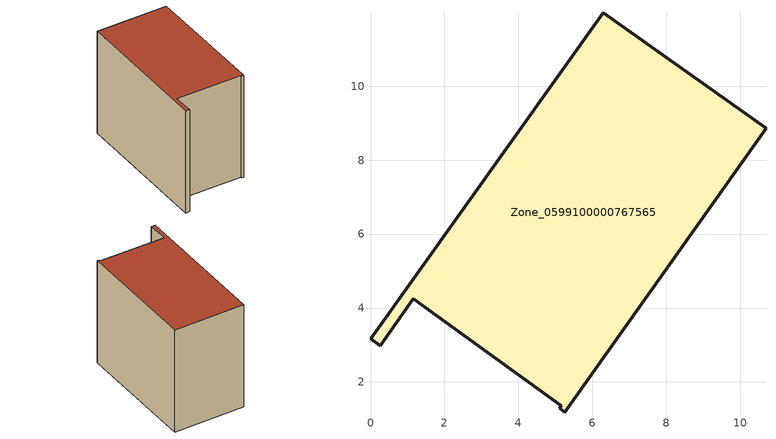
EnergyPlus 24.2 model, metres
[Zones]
Zone_0599100000767565
 floor ground (C_G): 6.3,11.98 10.7,8.87 5.25,1.18 5.11,1.29 5.15,1.35 1.15,4.25 0.27,2.98 0,3.17 z1.67
 wall outside (C_F): 10.7,8.87 6.3,11.98 0,3.17 0.27,2.98 1.15,4.25 5.15,1.35 5.11,1.29 5.25,1.18 10.7,8.87 z1.67:9.8
 roof outside (C_R): 5.25,1.18 10.7,8.87 6.3,11.98 0,3.17 0.27,2.98 1.15,4.25 5.15,1.35 5.11,1.29 z9.8
[BUILDING]
Pand.0599100000767565: North Axis=0; Terrain=City; Loads Convergence Tolerance Value=0.04; Temperature Convergence Tolerance Value=0.4; Solar Distribution=FullExterior; Maximum Number of Warmup Days=25; Minimum Number of Warmup Days=1
[Site:Location]
Rotterdam.The.Hague.AP_ZH_NLD Design_Conditions: Latitude=51.96; Longitude=4.45; Time Zone=1; Elevation=-4.5
[SITE:GROUNDTEMPERATURE:BUILDINGSURFACE]
18, 18, 18, 18, 18, 18, 18, 18, 18, 18, 18, 18
[MATERIAL] Thermal Absorptance=0.9; Solar Absorptance=0.7; Visible Absorptance=0.7
Name | Roughness | Thickness | Conductivity | Density | Specific Heat
G.TI.2006-2014 | MediumSmooth | 0.15 | 0.06 | 540 | 1210
F.TI.2006-2014 | Rough | 0.3 | 0.12 | 1920 | 840
R.TI.2006-2014 | MediumRough | 0.2 | 0.08 | 1500 | 1000
[CONSTRUCTION]
C_G: G.TI.2006-2014
C_F: F.TI.2006-2014
C_R: R.TI.2006-2014
[ZONE]
Zone_0599100000767565: Type=1; Multiplier=1; Ceiling Height=Autocalculate; Volume=Autocalculate; Floor Area=autocalculate; Part of Total Floor Area=Yes
[ZONEINFILTRATION:DESIGNFLOWRATE]
Infil_Zone_0599100000767565: Zone or ZoneList or Space or SpaceList=Zone_0599100000767565; Schedule=AlwaysOn; Design Flow Rate Calculation Method=Flow/Area; Flow Rate per Floor Area=0.0015; Constant Term Coefficient=1; Temperature Term Coefficient=0; Velocity Term Coefficient=0; Velocity Squared Term Coefficient=0
[HVACTEMPLATE:ZONE:IDEALLOADSAIRSYSTEM]
Zone_0599100000767565: Maximum Heating Supply Air Temperature=50; Minimum Cooling Supply Air Temperature=13; Maximum Heating Supply Air Humidity Ratio=0.0156; Minimum Cooling Supply Air Humidity Ratio=0.0077; Heating Limit=NoLimit; Cooling Limit=NoLimit; Dehumidification Control Type=ConstantSensibleHeatRatio; Cooling Sensible Heat Ratio=0.7; Dehumidification Setpoint=60; Humidification Control Type=None; Humidification Setpoint=30; Outdoor Air Method=None; Outdoor Air Flow Rate per Person=0.00944; Outdoor Air Flow Rate per Zone Floor Area=0; Outdoor Air Flow Rate per Zone=0; Demand Controlled Ventilation Type=None; Outdoor Air Economizer Type=NoEconomizer; Heat Recovery Type=None; Sensible Heat Recovery Effectiveness=0.7; Latent Heat Recovery Effectiveness=0.65
[ZONECONTROL:THERMOSTAT]
ThermostatControl_Zone_0599100000767565: Zone or ZoneList=Zone_0599100000767565; Control Type Schedule=DualSetpointControlType; Control 1=Thermostat_Zone_0599100000767565; Temperature Difference Between Cutout And Setpoint=0
[THERMOSTATSETPOINT:DUALSETPOINT]
Thermostat_Zone_0599100000767565: Heating Setpoint Temperature Schedule=HeatingSetpoint_Zone_0599100000767565; Cooling Setpoint Temperature Schedule=CoolingSetpoint_Zone_0599100000767565
[SCHEDULE:COMPACT]
HeatingSetpoint_Zone_0599100000767565: Through: 12/31, For: AllDays, Until: 24:00, 21
CoolingSetpoint_Zone_0599100000767565: Through: 12/31, For: AllDays, Until: 24:00, 24
DualSetpointControlType: Through: 12/31, For: AllDays, Until: 24:00, 4
AlwaysOn: Through: 12/31, For: AllDays, Until: 24:00, 1
